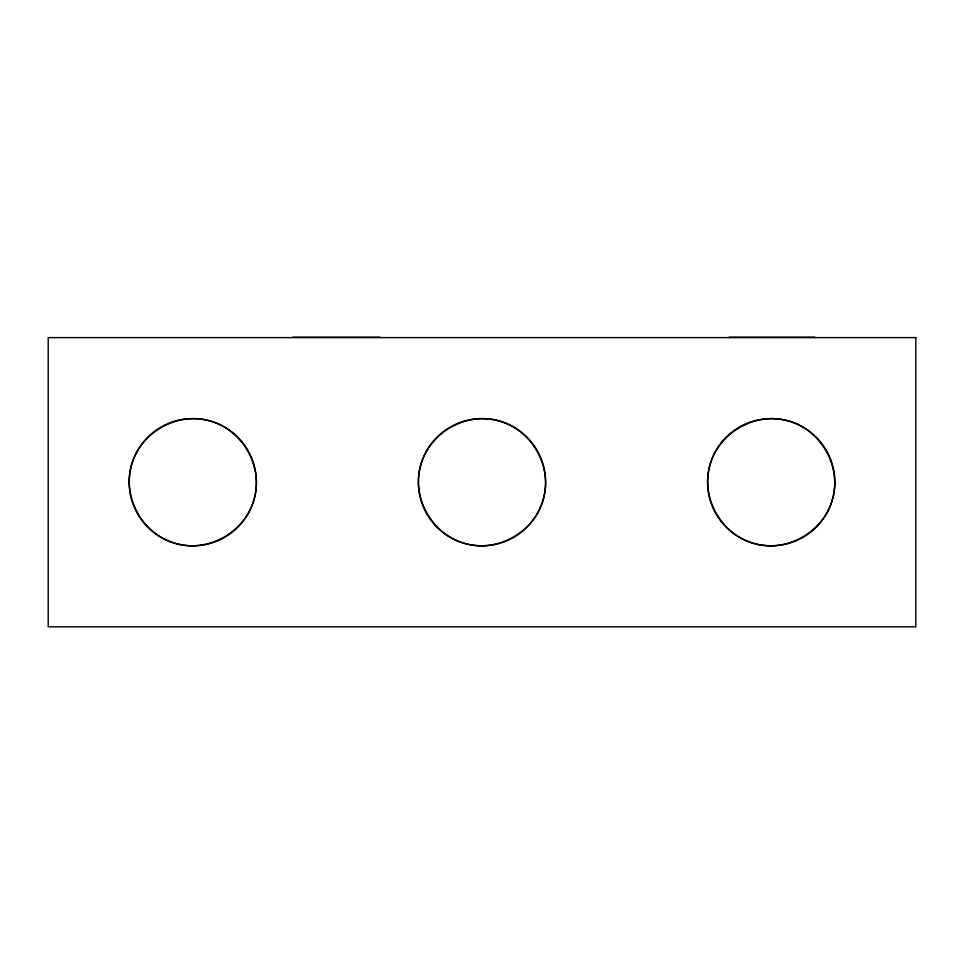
<?xml version="1.0" encoding="UTF-8"?>
<svg xmlns="http://www.w3.org/2000/svg" width="964" height="964" viewBox="0 0 964 964"><rect width="100%" height="100%" fill="white"/><g stroke="black" fill="none" stroke-linecap="round" stroke-linejoin="round"><path stroke-width="1.45" d="M292.887 337.183L380.057 337.183M729.133 337.183L814.785 337.183M131.345 465.745C122.32 498.581 143.383 535.068 176.328 543.672C209.164 552.697 245.651 531.634 254.255 498.689C263.28 465.853 242.217 429.366 209.272 420.762C176.436 411.736 139.949 432.8 131.345 465.745M420.545 465.745C411.52 498.581 432.583 535.068 465.528 543.672C498.364 552.697 534.851 531.634 543.455 498.689C552.48 465.853 531.417 429.366 498.472 420.762C465.636 411.736 429.149 432.8 420.545 465.745M709.745 465.745C700.72 498.581 721.783 535.068 754.728 543.672C787.564 552.697 824.051 531.634 832.655 498.689C841.68 465.853 820.617 429.366 787.672 420.762C754.836 411.736 718.349 432.8 709.745 465.745M915.8 337.617L48.2 337.617L48.2 626.817L915.8 626.817L915.8 337.617M739.388 537.322A63.624 63.624 0 0 0 834.824 482.217A63.624 63.624 0 0 0 739.388 427.112A63.624 63.624 0 0 0 739.388 537.322M160.988 537.322A63.624 63.624 0 0 0 256.424 482.217A63.624 63.624 0 0 0 160.988 427.112A63.624 63.624 0 0 0 160.988 537.322M450.188 537.322A63.624 63.624 0 0 0 545.624 482.217A63.624 63.624 0 0 0 450.188 427.112A63.624 63.624 0 0 0 450.188 537.322"/></g></svg>
